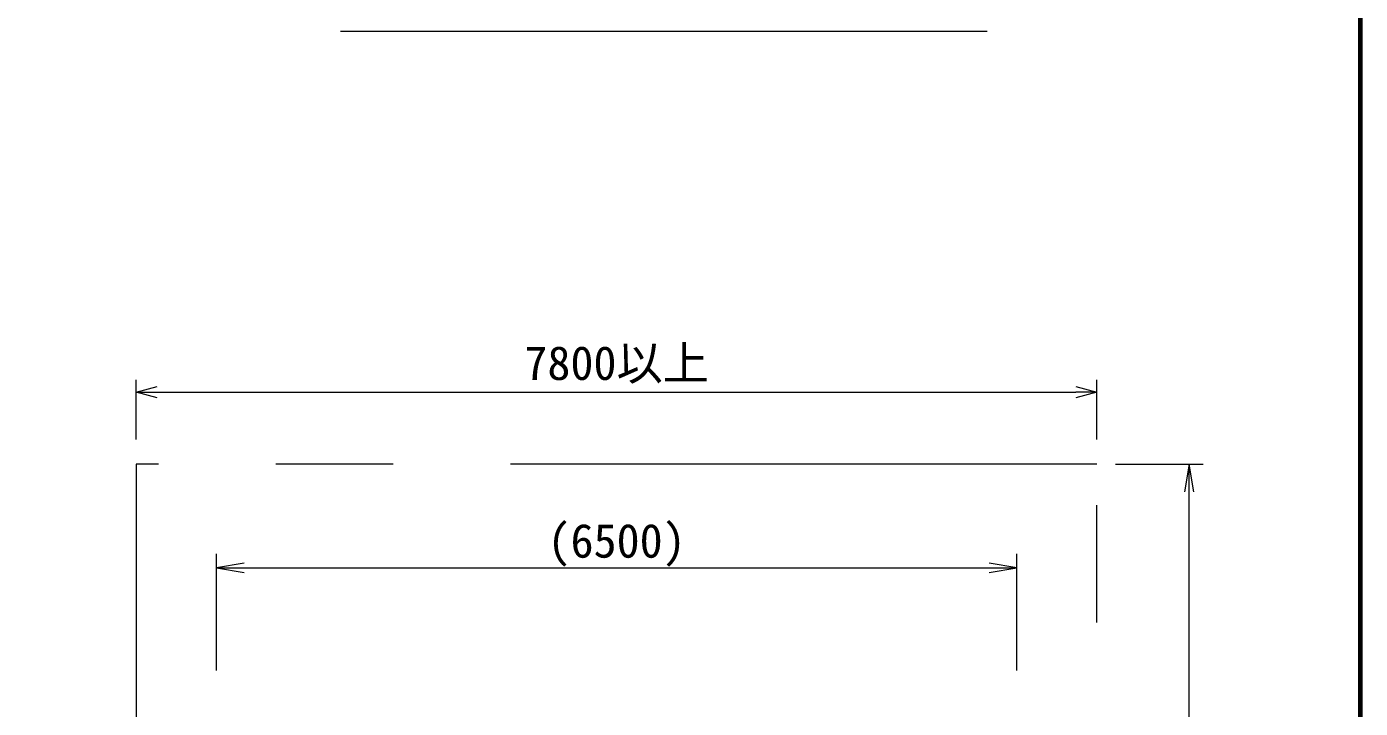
# Model space of a CAD drawing. Units: millimetres on the paper, enlarged 50 times, with parts at other scales. Extents: x 750 to 20250, y 750 to 14100.
# Drawn here: x 16640 to 20250, y 8577 to 10422 of the extents above; entities that cross this region are included whole.
import ezdxf
from ezdxf.enums import TextEntityAlignment as Align

# ---------------------------------------------------------------- set-up
doc = ezdxf.new("R2010")
doc.units = ezdxf.units.MM
doc.header["$LTSCALE"] = 50
doc.linetypes.add('USER2', pattern=[63.5, 31.75, -6.35, 6.35, -6.35, 6.35, -6.35])
for name, color, linetype, lineweight in [('0_15', 7, 'Continuous', 13), ('D-SAFETY', 6, 'USER2', 13), ('D-STR-DIM', 7, 'Continuous', 13), ('D-STR-TXT\u3000文字列', 7, 'Continuous', 13), ('D-TTL', 7, 'Continuous', 70)]:
    doc.layers.add(name, color=color, linetype=linetype, lineweight=lineweight)
doc.styles.add('ＭＳ ゴシック', font='')
doc.styles.get('ＭＳ ゴシック').set_extended_font_data('MS Gothic')

# ---------------------------------------------------------------- blocks, each defined once
blk = doc.blocks.new('open_arrow')
at = {"color": 0, "linetype": 'Continuous', "lineweight": -2}
blk.add_lwpolyline([(7.5, 1.25), (0, 0), (7.5, -1.25)], dxfattribs=at)

msp = doc.modelspace()

# ---------------------------------------------------------------- linework, layer by layer
at = {"layer": '0_15'}
for p, q in [((16937.03, 9432.48), (16993.7, 9447.66)), ((16993.7, 9417.3), (16937.03, 9432.48)), ((16937.03, 9432.48), (16993.7, 9432.48)), ((19480.37, 9447.66), (19537.03, 9432.48)), ((19537.03, 9432.48), (19480.37, 9417.3)), ((19537.03, 9432.48), (19480.37, 9432.48))]:
    msp.add_line(p, q, dxfattribs=at)
at = {"layer": 'D-SAFETY'}
for p, q in [((16937.03, 9237.73), (16937.03, 6904.4)), ((19537.03, 9237.73), (16937.03, 9237.73)), ((19537.03, 6904.4), (19537.03, 9237.73))]:
    msp.add_line(p, q, dxfattribs=at)
at = {"layer": 'D-STR-DIM'}
for p, q in [((16937.03, 9304.4), (16937.03, 9465.81)), ((19537.03, 9304.4), (19537.03, 9465.81)), ((16993.7, 9432.48), (19480.37, 9432.48)), ((19587.03, 9237.73), (19824.53, 9237.73)), ((19787.03, 6904.4), (19787.03, 9237.73)), ((17153.7, 8679.4), (17153.7, 8994.73)), ((19320.37, 8679.4), (19320.37, 8994.73)), ((17153.7, 8957.23), (19320.37, 8957.23))]:
    msp.add_line(p, q, dxfattribs=at)
at = {"layer": 'D-STR-TXT\u3000文字列'}
msp.add_line((17489.87, 10410.07), (19239.87, 10410.07), dxfattribs=at)
at = {"layer": 'D-TTL'}
msp.add_lwpolyline([(750, 750), (750, 14100), (20250, 14100), (20250, 750)], close=True, dxfattribs=at)

# ---------------------------------------------------------------- block references
at = {"layer": 'D-STR-DIM', "xscale": 10, "yscale": 10}
for p, rotation in [((19787.03, 9237.73), 270), ((19320.37, 8957.23), 180)]:
    msp.add_blockref('open_arrow', p, dxfattribs=dict(at, rotation=rotation))
msp.add_blockref('open_arrow', (17153.7, 8957.23), dxfattribs=at)

# ---------------------------------------------------------------- texts
at = {"layer": 'D-STR-DIM', "style": 'ＭＳ ゴシック'}
msp.add_text('7800以上', height=91.64, dxfattribs=at).set_placement((18237.03, 9511.71), align=Align.MIDDLE_CENTER)
msp.add_text('(6500)', height=91.64, dxfattribs=at).set_placement((18237.03, 8957.23), align=Align.BOTTOM_CENTER)

doc.saveas('drawing.dxf')
